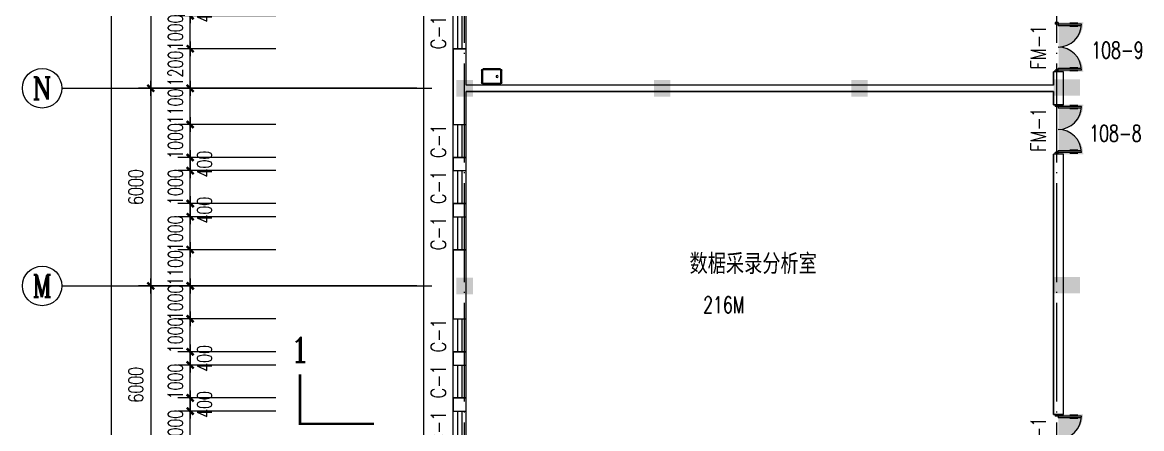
# Model space of a CAD drawing. Extents: x -220435 to 246757, y -381552 to -223577.
# Drawn here: x -151582 to -117566, y -286730 to -274400 of the extents above; entities that cross this region are included whole.
import ezdxf
from ezdxf.enums import TextEntityAlignment as Align

# ---------------------------------------------------------------- set-up
doc = ezdxf.new("R2010")
doc.units = 0
doc.header["$LTSCALE"] = 1500
doc.header["$MEASUREMENT"] = 0
doc.linetypes.add('DOTE', pattern=[2.42, 2, -0.2, 0.02, -0.2])
doc.layers.get('0').update_dxf_attribs({"linetype": 'CONTINUOUS'})
doc.layers.get('DEFPOINTS').update_dxf_attribs({"linetype": 'CONTINUOUS'})
for name, color, linetype in [('AXIS_TEXT', 7, 'CONTINUOUS'), ('COLUMN', 7, 'CONTINUOUS'), ('DOTE', 7, 'DOTE'), ('JELIBTLTC', 7, 'CONTINUOUS'), ('LVTRY', 7, 'CONTINUOUS'), ('PUB_WALL', 7, 'CONTINUOUS'), ('WALL', 7, 'CONTINUOUS'), ('WINDOW_TEXT', 7, 'CONTINUOUS'), ('防火门', 10, 'CONTINUOUS')]:
    doc.layers.add(name, color=color, linetype=linetype)
for name, color, linetype, lineweight in [('PUB_DIM', 7, 'CONTINUOUS', 0), ('WINDOW', 7, 'CONTINUOUS', 0), ('我的', 7, 'CONTINUOUS', 0)]:
    doc.layers.add(name, color=color, linetype=linetype, lineweight=lineweight)
doc.styles.add('_SIMPLEX', font='SIMPLEX.shx', dxfattribs={"width": 0.8})
doc.styles.add('COMP', font='complex', dxfattribs={"bigfont": 'hztxt'})
doc.styles.add('COMPLEX', font='COMPLEX')
doc.styles.add('DIM_FONT', font='TXT.shx', dxfattribs={"width": 0.7})
doc.styles.add('JELIBTLZX1', font='arial.ttf', dxfattribs={"width": 0.65})
doc.styles.add('SIMPLEX', font='SIMPLEX.SHX')
doc.dimstyles.new('DIMA150', dxfattribs={"dimscale": 1.5, "dimtxt": 300, "dimasz": 1, "dimexe": 250, "dimexo": 300, "dimgap": 150, "dimtad": 1, "dimdec": 0, "dimzin": 0, "dimdsep": 46, "dimtxsty": 'DIM_FONT', "dimblk": '_DIMX', "dimcen": 0.09, "dimse1": 1, "dimclrt": 7, "dimadec": 0, "dimazin": 0, "dimtfac": 1, "dimtdec": 0, "dimtix": 1, "dimtmove": 2, "dimatfit": 3, "dimldrblk": '_DIMX', "dimfxl": 1, "dimtolj": 1, "dimtzin": 0, "dimarcsym": 0})

# ---------------------------------------------------------------- blocks, each defined once
blk = doc.blocks.new('_DIMX')
blk.add_line((-150, 0), (150, 0))
at = {"const_width": 50}
blk.add_lwpolyline([(-70, -70), (70, 70)], dxfattribs=at)
blk = doc.blocks.new('*D47')
at = {"layer": 'DEFPOINTS', "color": 0, "lineweight": 20}
for p in [(-139141, -264400), (-148882, -342990), (-139141, -342990)]:
    blk.add_point(p, dxfattribs=at)
at = {"layer": 'PUB_DIM', "color": 0, "lineweight": -2}
for p, q in [((-148882, -264402), (-148882, -342989)), ((-139591, -342990), (-149257, -342990))]:
    blk.add_line(p, q, dxfattribs=at)
at = {"layer": 'PUB_DIM', "color": 0, "lineweight": -2, "xscale": 1.5, "yscale": 1.5, "zscale": 1.5}
for p, rotation in [((-148882, -264400), 90), ((-148882, -342990), 270)]:
    blk.add_blockref('_DIMX', p, dxfattribs=dict(at, rotation=rotation))
at = {"layer": 'PUB_DIM', "color": 7, "insert": (-149332, -303695), "char_height": 450, "attachment_point": 5, "rotation": 90, "style": 'DIM_FONT'}
blk.add_mtext('\\A1;78590', dxfattribs=at)
blk = doc.blocks.new('*D152')
at = {"layer": 'DEFPOINTS', "color": 0, "lineweight": 20}
for p in [(-146482, -273800), (-143428, -273800), (-143428, -274200)]:
    blk.add_point(p, dxfattribs=at)
at = {"layer": 'PUB_DIM', "color": 0, "lineweight": -2}
for p, q in [((-143878, -273800), (-146857, -273800)), ((-146482, -273799), (-146482, -273797)), ((-146482, -274200), (-146482, -273800)), ((-146482, -274202), (-146482, -274203))]:
    blk.add_line(p, q, dxfattribs=at)
at = {"layer": 'PUB_DIM', "color": 0, "lineweight": -2, "xscale": 1.5, "yscale": 1.5, "zscale": 1.5}
for p, rotation in [((-146482, -273800), 270), ((-146482, -274200), 90)]:
    blk.add_blockref('_DIMX', p, dxfattribs=dict(at, rotation=rotation))
at = {"layer": 'PUB_DIM', "color": 7, "insert": (-146050, -274000), "char_height": 450, "attachment_point": 5, "rotation": 90, "style": 'DIM_FONT'}
blk.add_mtext('\\A1;400', dxfattribs=at)
blk = doc.blocks.new('*D153')
at = {"layer": 'DEFPOINTS', "color": 0, "lineweight": 20}
for p in [(-146482, -274200), (-143428, -274200), (-143428, -275200)]:
    blk.add_point(p, dxfattribs=at)
at = {"layer": 'PUB_DIM', "color": 0, "lineweight": -2}
for p, q in [((-143878, -274200), (-146857, -274200)), ((-146482, -274199), (-146482, -274197)), ((-146482, -275200), (-146482, -274200)), ((-146482, -275202), (-146482, -275203))]:
    blk.add_line(p, q, dxfattribs=at)
at = {"layer": 'PUB_DIM', "color": 0, "lineweight": -2, "xscale": 1.5, "yscale": 1.5, "zscale": 1.5}
for p, rotation in [((-146482, -274200), 270), ((-146482, -275200), 90)]:
    blk.add_blockref('_DIMX', p, dxfattribs=dict(at, rotation=rotation))
at = {"layer": 'PUB_DIM', "color": 7, "insert": (-146932, -274700), "char_height": 450, "attachment_point": 5, "rotation": 90, "style": 'DIM_FONT'}
blk.add_mtext('\\A1;1000', dxfattribs=at)
blk = doc.blocks.new('*D154')
at = {"layer": 'DEFPOINTS', "color": 0, "lineweight": 20}
for p in [(-146482, -275200), (-143428, -275200), (-143428, -276400)]:
    blk.add_point(p, dxfattribs=at)
at = {"layer": 'PUB_DIM', "color": 0, "lineweight": -2}
for p, q in [((-143878, -275200), (-146857, -275200)), ((-146482, -275199), (-146482, -275197)), ((-146482, -276400), (-146482, -275200)), ((-146482, -276402), (-146482, -276403))]:
    blk.add_line(p, q, dxfattribs=at)
at = {"layer": 'PUB_DIM', "color": 0, "lineweight": -2, "xscale": 1.5, "yscale": 1.5, "zscale": 1.5}
for p, rotation in [((-146482, -275200), 270), ((-146482, -276400), 90)]:
    blk.add_blockref('_DIMX', p, dxfattribs=dict(at, rotation=rotation))
at = {"layer": 'PUB_DIM', "color": 7, "insert": (-146932, -275800), "char_height": 450, "attachment_point": 5, "rotation": 90, "style": 'DIM_FONT'}
blk.add_mtext('\\A1;1200', dxfattribs=at)
blk = doc.blocks.new('*D155')
at = {"layer": 'DEFPOINTS', "color": 0, "lineweight": 20}
for p in [(-146482, -276400), (-143428, -276400), (-143428, -277500)]:
    blk.add_point(p, dxfattribs=at)
at = {"layer": 'PUB_DIM', "color": 0, "lineweight": -2}
for p, q in [((-143878, -276400), (-146857, -276400)), ((-146482, -276399), (-146482, -276397)), ((-146482, -277500), (-146482, -276400)), ((-146482, -277502), (-146482, -277503))]:
    blk.add_line(p, q, dxfattribs=at)
at = {"layer": 'PUB_DIM', "color": 0, "lineweight": -2, "xscale": 1.5, "yscale": 1.5, "zscale": 1.5}
for p, rotation in [((-146482, -276400), 270), ((-146482, -277500), 90)]:
    blk.add_blockref('_DIMX', p, dxfattribs=dict(at, rotation=rotation))
at = {"layer": 'PUB_DIM', "color": 7, "insert": (-146932, -276950), "char_height": 450, "attachment_point": 5, "rotation": 90, "style": 'DIM_FONT'}
blk.add_mtext('\\A1;1100', dxfattribs=at)
blk = doc.blocks.new('*D156')
at = {"layer": 'DEFPOINTS', "color": 0, "lineweight": 20}
for p in [(-146482, -277500), (-143428, -277500), (-143428, -278500)]:
    blk.add_point(p, dxfattribs=at)
at = {"layer": 'PUB_DIM', "color": 0, "lineweight": -2}
for p, q in [((-143878, -277500), (-146857, -277500)), ((-146482, -277499), (-146482, -277497)), ((-146482, -278500), (-146482, -277500)), ((-146482, -278502), (-146482, -278503))]:
    blk.add_line(p, q, dxfattribs=at)
at = {"layer": 'PUB_DIM', "color": 0, "lineweight": -2, "xscale": 1.5, "yscale": 1.5, "zscale": 1.5}
for p, rotation in [((-146482, -277500), 270), ((-146482, -278500), 90)]:
    blk.add_blockref('_DIMX', p, dxfattribs=dict(at, rotation=rotation))
at = {"layer": 'PUB_DIM', "color": 7, "insert": (-146932, -278000), "char_height": 450, "attachment_point": 5, "rotation": 90, "style": 'DIM_FONT'}
blk.add_mtext('\\A1;1000', dxfattribs=at)
blk = doc.blocks.new('*D157')
at = {"layer": 'DEFPOINTS', "color": 0, "lineweight": 20}
for p in [(-146482, -278500), (-143428, -278500), (-143428, -278900)]:
    blk.add_point(p, dxfattribs=at)
at = {"layer": 'PUB_DIM', "color": 0, "lineweight": -2}
for p, q in [((-143878, -278500), (-146857, -278500)), ((-146482, -278499), (-146482, -278497)), ((-146482, -278900), (-146482, -278500)), ((-146482, -278902), (-146482, -278903))]:
    blk.add_line(p, q, dxfattribs=at)
at = {"layer": 'PUB_DIM', "color": 0, "lineweight": -2, "xscale": 1.5, "yscale": 1.5, "zscale": 1.5}
for p, rotation in [((-146482, -278500), 270), ((-146482, -278900), 90)]:
    blk.add_blockref('_DIMX', p, dxfattribs=dict(at, rotation=rotation))
at = {"layer": 'PUB_DIM', "color": 7, "insert": (-146050, -278700), "char_height": 450, "attachment_point": 5, "rotation": 90, "style": 'DIM_FONT'}
blk.add_mtext('\\A1;400', dxfattribs=at)
blk = doc.blocks.new('*D158')
at = {"layer": 'DEFPOINTS', "color": 0, "lineweight": 20}
for p in [(-146482, -278900), (-143428, -278900), (-143428, -279900)]:
    blk.add_point(p, dxfattribs=at)
at = {"layer": 'PUB_DIM', "color": 0, "lineweight": -2}
for p, q in [((-143878, -278900), (-146857, -278900)), ((-146482, -278899), (-146482, -278897)), ((-146482, -279900), (-146482, -278900)), ((-146482, -279902), (-146482, -279903))]:
    blk.add_line(p, q, dxfattribs=at)
at = {"layer": 'PUB_DIM', "color": 0, "lineweight": -2, "xscale": 1.5, "yscale": 1.5, "zscale": 1.5}
for p, rotation in [((-146482, -278900), 270), ((-146482, -279900), 90)]:
    blk.add_blockref('_DIMX', p, dxfattribs=dict(at, rotation=rotation))
at = {"layer": 'PUB_DIM', "color": 7, "insert": (-146932, -279400), "char_height": 450, "attachment_point": 5, "rotation": 90, "style": 'DIM_FONT'}
blk.add_mtext('\\A1;1000', dxfattribs=at)
blk = doc.blocks.new('*D159')
at = {"layer": 'DEFPOINTS', "color": 0, "lineweight": 20}
for p in [(-146482, -279900), (-143428, -279900), (-143428, -280300)]:
    blk.add_point(p, dxfattribs=at)
at = {"layer": 'PUB_DIM', "color": 0, "lineweight": -2}
for p, q in [((-143878, -279900), (-146857, -279900)), ((-146482, -279899), (-146482, -279897)), ((-146482, -280300), (-146482, -279900)), ((-146482, -280302), (-146482, -280303))]:
    blk.add_line(p, q, dxfattribs=at)
at = {"layer": 'PUB_DIM', "color": 0, "lineweight": -2, "xscale": 1.5, "yscale": 1.5, "zscale": 1.5}
for p, rotation in [((-146482, -279900), 270), ((-146482, -280300), 90)]:
    blk.add_blockref('_DIMX', p, dxfattribs=dict(at, rotation=rotation))
at = {"layer": 'PUB_DIM', "color": 7, "insert": (-146050, -280100), "char_height": 450, "attachment_point": 5, "rotation": 90, "style": 'DIM_FONT'}
blk.add_mtext('\\A1;400', dxfattribs=at)
blk = doc.blocks.new('*D160')
at = {"layer": 'DEFPOINTS', "color": 0, "lineweight": 20}
for p in [(-146482, -280300), (-143428, -280300), (-143428, -281300)]:
    blk.add_point(p, dxfattribs=at)
at = {"layer": 'PUB_DIM', "color": 0, "lineweight": -2}
for p, q in [((-143878, -280300), (-146857, -280300)), ((-146482, -280299), (-146482, -280297)), ((-146482, -281300), (-146482, -280300)), ((-146482, -281302), (-146482, -281303))]:
    blk.add_line(p, q, dxfattribs=at)
at = {"layer": 'PUB_DIM', "color": 0, "lineweight": -2, "xscale": 1.5, "yscale": 1.5, "zscale": 1.5}
for p, rotation in [((-146482, -280300), 270), ((-146482, -281300), 90)]:
    blk.add_blockref('_DIMX', p, dxfattribs=dict(at, rotation=rotation))
at = {"layer": 'PUB_DIM', "color": 7, "insert": (-146932, -280800), "char_height": 450, "attachment_point": 5, "rotation": 90, "style": 'DIM_FONT'}
blk.add_mtext('\\A1;1000', dxfattribs=at)
blk = doc.blocks.new('*D161')
at = {"layer": 'DEFPOINTS', "color": 0, "lineweight": 20}
for p in [(-146482, -281300), (-143428, -281300), (-143428, -282400)]:
    blk.add_point(p, dxfattribs=at)
at = {"layer": 'PUB_DIM', "color": 0, "lineweight": -2}
for p, q in [((-143878, -281300), (-146857, -281300)), ((-146482, -281299), (-146482, -281297)), ((-146482, -282400), (-146482, -281300)), ((-146482, -282402), (-146482, -282403))]:
    blk.add_line(p, q, dxfattribs=at)
at = {"layer": 'PUB_DIM', "color": 0, "lineweight": -2, "xscale": 1.5, "yscale": 1.5, "zscale": 1.5}
for p, rotation in [((-146482, -281300), 270), ((-146482, -282400), 90)]:
    blk.add_blockref('_DIMX', p, dxfattribs=dict(at, rotation=rotation))
at = {"layer": 'PUB_DIM', "color": 7, "insert": (-146932, -281850), "char_height": 450, "attachment_point": 5, "rotation": 90, "style": 'DIM_FONT'}
blk.add_mtext('\\A1;1100', dxfattribs=at)
blk = doc.blocks.new('*D162')
at = {"layer": 'DEFPOINTS', "color": 0, "lineweight": 20}
for p in [(-146482, -282400), (-143428, -282400), (-143428, -283400)]:
    blk.add_point(p, dxfattribs=at)
at = {"layer": 'PUB_DIM', "color": 0, "lineweight": -2}
for p, q in [((-143878, -282400), (-146857, -282400)), ((-146482, -282399), (-146482, -282397)), ((-146482, -283400), (-146482, -282400)), ((-146482, -283402), (-146482, -283403))]:
    blk.add_line(p, q, dxfattribs=at)
at = {"layer": 'PUB_DIM', "color": 0, "lineweight": -2, "xscale": 1.5, "yscale": 1.5, "zscale": 1.5}
for p, rotation in [((-146482, -282400), 270), ((-146482, -283400), 90)]:
    blk.add_blockref('_DIMX', p, dxfattribs=dict(at, rotation=rotation))
at = {"layer": 'PUB_DIM', "color": 7, "insert": (-146932, -282900), "char_height": 450, "attachment_point": 5, "rotation": 90, "style": 'DIM_FONT'}
blk.add_mtext('\\A1;1000', dxfattribs=at)
blk = doc.blocks.new('*D163')
at = {"layer": 'DEFPOINTS', "color": 0, "lineweight": 20}
for p in [(-146482, -283400), (-143428, -283400), (-143428, -284400)]:
    blk.add_point(p, dxfattribs=at)
at = {"layer": 'PUB_DIM', "color": 0, "lineweight": -2}
for p, q in [((-143878, -283400), (-146857, -283400)), ((-146482, -283399), (-146482, -283397)), ((-146482, -284400), (-146482, -283400)), ((-146482, -284402), (-146482, -284403))]:
    blk.add_line(p, q, dxfattribs=at)
at = {"layer": 'PUB_DIM', "color": 0, "lineweight": -2, "xscale": 1.5, "yscale": 1.5, "zscale": 1.5}
for p, rotation in [((-146482, -283400), 270), ((-146482, -284400), 90)]:
    blk.add_blockref('_DIMX', p, dxfattribs=dict(at, rotation=rotation))
at = {"layer": 'PUB_DIM', "color": 7, "insert": (-146932, -283900), "char_height": 450, "attachment_point": 5, "rotation": 90, "style": 'DIM_FONT'}
blk.add_mtext('\\A1;1000', dxfattribs=at)
blk = doc.blocks.new('*D164')
at = {"layer": 'DEFPOINTS', "color": 0, "lineweight": 20}
for p in [(-146482, -284400), (-143428, -284400), (-143428, -284800)]:
    blk.add_point(p, dxfattribs=at)
at = {"layer": 'PUB_DIM', "color": 0, "lineweight": -2}
for p, q in [((-143878, -284400), (-146857, -284400)), ((-146482, -284399), (-146482, -284397)), ((-146482, -284800), (-146482, -284400)), ((-146482, -284802), (-146482, -284803))]:
    blk.add_line(p, q, dxfattribs=at)
at = {"layer": 'PUB_DIM', "color": 0, "lineweight": -2, "xscale": 1.5, "yscale": 1.5, "zscale": 1.5}
for p, rotation in [((-146482, -284400), 270), ((-146482, -284800), 90)]:
    blk.add_blockref('_DIMX', p, dxfattribs=dict(at, rotation=rotation))
at = {"layer": 'PUB_DIM', "color": 7, "insert": (-146050, -284600), "char_height": 450, "attachment_point": 5, "rotation": 90, "style": 'DIM_FONT'}
blk.add_mtext('\\A1;400', dxfattribs=at)
blk = doc.blocks.new('*D165')
at = {"layer": 'DEFPOINTS', "color": 0, "lineweight": 20}
for p in [(-146482, -284800), (-143428, -284800), (-143428, -285800)]:
    blk.add_point(p, dxfattribs=at)
at = {"layer": 'PUB_DIM', "color": 0, "lineweight": -2}
for p, q in [((-143878, -284800), (-146857, -284800)), ((-146482, -284799), (-146482, -284797)), ((-146482, -285800), (-146482, -284800)), ((-146482, -285802), (-146482, -285803))]:
    blk.add_line(p, q, dxfattribs=at)
at = {"layer": 'PUB_DIM', "color": 0, "lineweight": -2, "xscale": 1.5, "yscale": 1.5, "zscale": 1.5}
for p, rotation in [((-146482, -284800), 270), ((-146482, -285800), 90)]:
    blk.add_blockref('_DIMX', p, dxfattribs=dict(at, rotation=rotation))
at = {"layer": 'PUB_DIM', "color": 7, "insert": (-146932, -285300), "char_height": 450, "attachment_point": 5, "rotation": 90, "style": 'DIM_FONT'}
blk.add_mtext('\\A1;1000', dxfattribs=at)
blk = doc.blocks.new('*D166')
at = {"layer": 'DEFPOINTS', "color": 0, "lineweight": 20}
for p in [(-146482, -285800), (-143428, -285800), (-143428, -286200)]:
    blk.add_point(p, dxfattribs=at)
at = {"layer": 'PUB_DIM', "color": 0, "lineweight": -2}
for p, q in [((-143878, -285800), (-146857, -285800)), ((-146482, -285799), (-146482, -285797)), ((-146482, -286200), (-146482, -285800)), ((-146482, -286202), (-146482, -286203))]:
    blk.add_line(p, q, dxfattribs=at)
at = {"layer": 'PUB_DIM', "color": 0, "lineweight": -2, "xscale": 1.5, "yscale": 1.5, "zscale": 1.5}
for p, rotation in [((-146482, -285800), 270), ((-146482, -286200), 90)]:
    blk.add_blockref('_DIMX', p, dxfattribs=dict(at, rotation=rotation))
at = {"layer": 'PUB_DIM', "color": 7, "insert": (-146050, -286000), "char_height": 450, "attachment_point": 5, "rotation": 90, "style": 'DIM_FONT'}
blk.add_mtext('\\A1;400', dxfattribs=at)
blk = doc.blocks.new('*D167')
at = {"layer": 'DEFPOINTS', "color": 0, "lineweight": 20}
for p in [(-146482, -286200), (-143428, -286200), (-143428, -287200)]:
    blk.add_point(p, dxfattribs=at)
at = {"layer": 'PUB_DIM', "color": 0, "lineweight": -2}
for p, q in [((-143878, -286200), (-146857, -286200)), ((-146482, -286199), (-146482, -286197)), ((-146482, -287200), (-146482, -286200)), ((-146482, -287202), (-146482, -287203))]:
    blk.add_line(p, q, dxfattribs=at)
at = {"layer": 'PUB_DIM', "color": 0, "lineweight": -2, "xscale": 1.5, "yscale": 1.5, "zscale": 1.5}
for p, rotation in [((-146482, -286200), 270), ((-146482, -287200), 90)]:
    blk.add_blockref('_DIMX', p, dxfattribs=dict(at, rotation=rotation))
at = {"layer": 'PUB_DIM', "color": 7, "insert": (-146932, -286700), "char_height": 450, "attachment_point": 5, "rotation": 90, "style": 'DIM_FONT'}
blk.add_mtext('\\A1;1000', dxfattribs=at)
blk = doc.blocks.new('*D184')
at = {"layer": 'DEFPOINTS', "color": 0, "lineweight": 20}
for p in [(-139141, -270400), (-147682, -276400), (-139141, -276400)]:
    blk.add_point(p, dxfattribs=at)
at = {"layer": 'PUB_DIM', "color": 0, "lineweight": -2}
for p, q in [((-147682, -270402), (-147682, -276399)), ((-139591, -276400), (-148057, -276400))]:
    blk.add_line(p, q, dxfattribs=at)
at = {"layer": 'PUB_DIM', "color": 0, "lineweight": -2, "xscale": 1.5, "yscale": 1.5, "zscale": 1.5}
for p, rotation in [((-147682, -270400), 90), ((-147682, -276400), 270)]:
    blk.add_blockref('_DIMX', p, dxfattribs=dict(at, rotation=rotation))
at = {"layer": 'PUB_DIM', "color": 7, "insert": (-148132, -273400), "char_height": 450, "attachment_point": 5, "rotation": 90, "style": 'DIM_FONT'}
blk.add_mtext('\\A1;6000', dxfattribs=at)
blk = doc.blocks.new('*D185')
at = {"layer": 'DEFPOINTS', "color": 0, "lineweight": 20}
for p in [(-139141, -282400), (-147682, -288400), (-139141, -288400)]:
    blk.add_point(p, dxfattribs=at)
at = {"layer": 'PUB_DIM', "color": 0, "lineweight": -2}
for p, q in [((-147682, -282402), (-147682, -288399)), ((-139591, -288400), (-148057, -288400))]:
    blk.add_line(p, q, dxfattribs=at)
at = {"layer": 'PUB_DIM', "color": 0, "lineweight": -2, "xscale": 1.5, "yscale": 1.5, "zscale": 1.5}
for p, rotation in [((-147682, -282400), 90), ((-147682, -288400), 270)]:
    blk.add_blockref('_DIMX', p, dxfattribs=dict(at, rotation=rotation))
at = {"layer": 'PUB_DIM', "color": 7, "insert": (-148132, -285400), "char_height": 450, "attachment_point": 5, "rotation": 90, "style": 'DIM_FONT'}
blk.add_mtext('\\A1;6000', dxfattribs=at)
blk = doc.blocks.new('*D187')
at = {"layer": 'DEFPOINTS', "color": 0, "lineweight": 20}
for p in [(-139141, -276400), (-147682, -282400), (-139141, -282400)]:
    blk.add_point(p, dxfattribs=at)
at = {"layer": 'PUB_DIM', "color": 0, "lineweight": -2}
for p, q in [((-147682, -276402), (-147682, -282399)), ((-139591, -282400), (-148057, -282400))]:
    blk.add_line(p, q, dxfattribs=at)
at = {"layer": 'PUB_DIM', "color": 0, "lineweight": -2, "xscale": 1.5, "yscale": 1.5, "zscale": 1.5}
for p, rotation in [((-147682, -276400), 90), ((-147682, -282400), 270)]:
    blk.add_blockref('_DIMX', p, dxfattribs=dict(at, rotation=rotation))
at = {"layer": 'PUB_DIM', "color": 7, "insert": (-148132, -279400), "char_height": 450, "attachment_point": 5, "rotation": 90, "style": 'DIM_FONT'}
blk.add_mtext('\\A1;6000', dxfattribs=at)
blk = doc.blocks.new('_AXISO')
blk.add_circle((0, 0), 0.5)
at = {"layer": 'AXIS_TEXT', "style": 'COMPLEX', "width": 1.041667}
blk.add_attdef('A', text='', height=0.56, dxfattribs=at).set_placement((-0.25, -0.28), (0.25, -0.28), align=Align.FIT)
blk = doc.blocks.new('_WBLK')
for p, q in [((-0.5, 0.5), (0.5, 0.5)), ((0.5, 0.167), (-0.5, 0.167)), ((0.5, -0.167), (-0.5, -0.167)), ((-0.5, -0.5), (0.5, -0.5))]:
    blk.add_line(p, q)
at = {"layer": 'WINDOW_TEXT', "style": 'SIMPLEX', "flags": 9}
blk.add_attdef('A', text='', height=1, dxfattribs=at).set_placement((0, 1.5), align=Align.MIDDLE)
blk = doc.blocks.new('_SECTION')
at = {"const_width": 0.1}
blk.add_lwpolyline([(2, 0), (0, 0), (0, 3)], dxfattribs=at)
at = {"style": 'COMP'}
blk.add_attdef('A', text='', height=1, dxfattribs=at).set_placement((3, 0), align=Align.MIDDLE)
blk = doc.blocks.new('_FZH')
blk.add_solid([(-0.5, -0.5), (0.5, -0.5), (-0.5, 0.5), (0.5, 0.5)])
blk = doc.blocks.new('_LV11')
for p, q in [((-255, 0), (255, 0)), ((-305, -410), (-305, -50)), ((-275, -410), (-275, -50)), ((-255, -30), (255, -30)), ((275, -50), (275, -410)), ((305, -50), (305, -410)), ((255, -430), (-255, -430)), ((255, -460), (-255, -460))]:
    blk.add_line(p, q)
blk.add_circle((165, -230), 32.5)
for centre, radius, start, end in [((-255, -50), 50, 90, 180), ((255, -50), 50, 0, 90), ((-255, -50), 20, 90, 180), ((255, -50), 20, 0, 90), ((-255, -410), 50, 180, 270), ((-255, -410), 20, 180, 270), ((255, -410), 50, 270, 0), ((255, -410), 20, 270, 0)]:
    blk.add_arc(centre, radius, start, end)
blk = doc.blocks.new('M_A20TUI')
for p, q in [((-0.467, 0.471), (-0.467, -0.062)), ((-0.433, 0.47), (-0.433, 0.004)), ((0.433, 0.47), (0.433, 0.004)), ((0.467, 0.471), (0.467, -0.062)), ((-0.483, 0.396), (-0.483, 0.235)), ((-0.417, 0.396), (-0.417, 0.235)), ((0.417, 0.396), (0.417, 0.235)), ((0.483, 0.396), (0.483, 0.235)), ((-0.5, 0.004), (-0.433, 0.004)), ((-0.5, 0.004), (-0.5, -0.062)), ((0.5, 0.004), (0.433, 0.004)), ((0.5, 0.004), (0.5, -0.062)), ((-0.5, -0.062), (-0.467, -0.062)), ((0.5, -0.062), (0.467, -0.062))]:
    blk.add_line(p, q)
for centre, start, end in [((-0.467, 0.004), 0, 90), ((0.467, 0.004), 90, 180)]:
    blk.add_arc(centre, 0.467, start, end)
blk = doc.blocks.new('*D285')
at = {"layer": 'DEFPOINTS', "color": 0, "lineweight": 20}
for p in [(-139141, -264400), (-148882, -342990), (-139141, -342990)]:
    blk.add_point(p, dxfattribs=at)
at = {"layer": 'PUB_DIM', "color": 0, "lineweight": -2}
for p, q in [((-148882, -264402), (-148882, -342989)), ((-139591, -342990), (-149257, -342990))]:
    blk.add_line(p, q, dxfattribs=at)
at = {"layer": 'PUB_DIM', "color": 0, "lineweight": -2, "xscale": 1.5, "yscale": 1.5, "zscale": 1.5}
for p, rotation in [((-148882, -264400), 90), ((-148882, -342990), 270)]:
    blk.add_blockref('_DIMX', p, dxfattribs=dict(at, rotation=rotation))
at = {"layer": 'PUB_DIM', "color": 7, "insert": (-149332, -303695), "char_height": 450, "attachment_point": 5, "rotation": 90, "style": 'DIM_FONT'}
blk.add_mtext('\\A1;78590', dxfattribs=at)

msp = doc.modelspace()

# ---------------------------------------------------------------- hatches: boundary and pattern name
at = {"layer": '防火门'}
for points in [[(-119340.7, -274400.4, -0.4142136), (-120090.7, -275150.4), (-120090.7, -274400.4)], [(-119340.7, -275900.4, 0.4142136), (-120090.7, -275150.4), (-120090.7, -275900.4)], [(-119340.7, -276900.4, -0.4142136), (-120090.7, -277650.4), (-120090.7, -276900.4)], [(-119340.7, -278400.4, 0.4142136), (-120090.7, -277650.4), (-120090.7, -278400.4)], [(-119347, -286300.4, -0.4142136), (-120097, -287050.4), (-120097, -286300.4)]]:
    msp.add_hatch(color=256, dxfattribs=at).paths.add_polyline_path(points)

# ---------------------------------------------------------------- linework, layer by layer
at = {"layer": 'DOTE'}
for p, q in [((-138140.7, -343990.4), (-138140.7, -263400.4)), ((-138140.7, -343990.4), (-138140.7, -263400.4)), ((-120140.7, -343990.4), (-120140.7, -263400.4))]:
    msp.add_line(p, q, dxfattribs=at)
at = {"layer": 'PUB_DIM'}
for p, q in [((-150382.4, -276400.4), (-139140.7, -276400.4)), ((-150382.4, -282400.4), (-139140.7, -282400.4))]:
    msp.add_line(p, q, dxfattribs=at)
at = {"layer": 'PUB_WALL'}
for p, q in [((-138490.7, -277500.4), (-138490.7, -275200.4)), ((-138490.7, -275200.4), (-138090.7, -275200.4)), ((-138090.7, -275200.4), (-138490.7, -275200.4)), ((-138490.7, -275200.4), (-138490.7, -277500.4)), ((-138090.7, -276300.4), (-138090.7, -275200.4)), ((-138090.7, -276300.4), (-138090.7, -275200.4)), ((-119940.7, -275900.4), (-120240.7, -275900.4)), ((-120240.7, -276300.4), (-120240.7, -275900.4)), ((-119940.7, -275900.4), (-120240.7, -275900.4)), ((-120240.7, -275900.4), (-120240.7, -276300.4)), ((-119940.7, -276900.4), (-119940.7, -275900.4)), ((-119940.7, -276900.4), (-119940.7, -275900.4)), ((-120240.7, -276300.4), (-138090.7, -276300.4)), ((-120240.7, -276300.4), (-138090.7, -276300.4)), ((-120240.7, -276500.4), (-138090.7, -276500.4)), ((-138090.7, -277500.4), (-138090.7, -276500.4)), ((-138090.7, -276500.4), (-120240.7, -276500.4)), ((-138090.7, -277500.4), (-138090.7, -276500.4)), ((-120240.7, -276900.4), (-120240.7, -276500.4)), ((-120240.7, -276500.4), (-120240.7, -276900.4)), ((-119940.7, -276900.4), (-120240.7, -276900.4)), ((-120240.7, -276900.4), (-119940.7, -276900.4)), ((-138490.7, -277500.4), (-138090.7, -277500.4)), ((-138490.7, -277500.4), (-138090.7, -277500.4)), ((-138490.7, -278900.4), (-138490.7, -278500.4)), ((-138490.7, -278500.4), (-138090.7, -278500.4)), ((-138490.7, -278500.4), (-138490.7, -278900.4)), ((-138090.7, -278500.4), (-138490.7, -278500.4)), ((-138090.7, -278900.4), (-138090.7, -278500.4)), ((-138090.7, -278900.4), (-138090.7, -278500.4)), ((-120240.7, -286300.4), (-120240.7, -278400.4)), ((-119940.7, -278400.4), (-120240.7, -278400.4)), ((-119940.7, -278400.4), (-120240.7, -278400.4)), ((-120240.7, -278400.4), (-120240.7, -286300.4)), ((-119940.7, -286300.4), (-119940.7, -278400.4)), ((-119940.7, -286300.4), (-119940.7, -278400.4)), ((-138490.7, -278900.4), (-138090.7, -278900.4)), ((-138490.7, -278900.4), (-138090.7, -278900.4)), ((-138490.7, -280300.4), (-138490.7, -279900.4)), ((-138490.7, -279900.4), (-138090.7, -279900.4)), ((-138490.7, -279900.4), (-138490.7, -280300.4)), ((-138090.7, -279900.4), (-138490.7, -279900.4)), ((-138090.7, -280300.4), (-138090.7, -279900.4)), ((-138090.7, -280300.4), (-138090.7, -279900.4)), ((-138490.7, -280300.4), (-138090.7, -280300.4)), ((-138490.7, -280300.4), (-138090.7, -280300.4)), ((-138490.7, -283400.4), (-138490.7, -281300.4)), ((-138490.7, -281300.4), (-138090.7, -281300.4)), ((-138490.7, -281300.4), (-138490.7, -283400.4)), ((-138090.7, -281300.4), (-138490.7, -281300.4)), ((-138090.7, -283400.4), (-138090.7, -281300.4)), ((-138090.7, -283400.4), (-138090.7, -281300.4)), ((-138490.7, -283400.4), (-138090.7, -283400.4)), ((-138490.7, -283400.4), (-138090.7, -283400.4)), ((-138490.7, -284800.4), (-138490.7, -284400.4)), ((-138490.7, -284400.4), (-138090.7, -284400.4)), ((-138490.7, -284400.4), (-138490.7, -284800.4)), ((-138090.7, -284400.4), (-138490.7, -284400.4)), ((-138090.7, -284800.4), (-138090.7, -284400.4)), ((-138090.7, -284800.4), (-138090.7, -284400.4)), ((-138490.7, -284800.4), (-138090.7, -284800.4)), ((-138490.7, -284800.4), (-138090.7, -284800.4)), ((-138490.7, -286200.4), (-138490.7, -285800.4)), ((-138490.7, -285800.4), (-138090.7, -285800.4)), ((-138490.7, -285800.4), (-138490.7, -286200.4)), ((-138090.7, -285800.4), (-138490.7, -285800.4)), ((-138090.7, -286200.4), (-138090.7, -285800.4)), ((-138090.7, -286200.4), (-138090.7, -285800.4)), ((-138490.7, -286200.4), (-138090.7, -286200.4)), ((-138490.7, -286200.4), (-138090.7, -286200.4)), ((-119940.7, -286300.4), (-120240.7, -286300.4)), ((-120240.7, -286300.4), (-119940.7, -286300.4))]:
    msp.add_line(p, q, dxfattribs=at)
at = {"layer": 'WALL'}
for p, q in [((-138490.7, -277500.4), (-138490.7, -275200.4)), ((-138490.7, -275200.4), (-138090.7, -275200.4)), ((-138090.7, -276300.4), (-138090.7, -275200.4)), ((-119940.7, -275900.4), (-120240.7, -275900.4)), ((-120240.7, -276300.4), (-120240.7, -275900.4)), ((-119940.7, -276900.4), (-119940.7, -275900.4)), ((-120240.7, -276300.4), (-138090.7, -276300.4)), ((-120240.7, -276500.4), (-138090.7, -276500.4)), ((-138090.7, -277500.4), (-138090.7, -276500.4)), ((-120240.7, -276900.4), (-120240.7, -276500.4)), ((-119940.7, -276900.4), (-120240.7, -276900.4)), ((-138490.7, -277500.4), (-138090.7, -277500.4)), ((-138490.7, -278900.4), (-138490.7, -278500.4)), ((-138490.7, -278500.4), (-138090.7, -278500.4)), ((-138090.7, -278900.4), (-138090.7, -278500.4)), ((-120240.7, -286300.4), (-120240.7, -278400.4)), ((-119940.7, -278400.4), (-120240.7, -278400.4)), ((-119940.7, -286300.4), (-119940.7, -278400.4)), ((-138490.7, -278900.4), (-138090.7, -278900.4)), ((-138490.7, -280300.4), (-138490.7, -279900.4)), ((-138490.7, -279900.4), (-138090.7, -279900.4)), ((-138090.7, -280300.4), (-138090.7, -279900.4)), ((-138490.7, -280300.4), (-138090.7, -280300.4)), ((-138490.7, -283400.4), (-138490.7, -281300.4)), ((-138490.7, -281300.4), (-138090.7, -281300.4)), ((-138090.7, -283400.4), (-138090.7, -281300.4)), ((-138490.7, -283400.4), (-138090.7, -283400.4)), ((-138490.7, -284800.4), (-138490.7, -284400.4)), ((-138490.7, -284400.4), (-138090.7, -284400.4)), ((-138090.7, -284800.4), (-138090.7, -284400.4)), ((-138490.7, -284800.4), (-138090.7, -284800.4)), ((-138490.7, -286200.4), (-138490.7, -285800.4)), ((-138490.7, -285800.4), (-138090.7, -285800.4)), ((-138090.7, -286200.4), (-138090.7, -285800.4)), ((-138490.7, -286200.4), (-138090.7, -286200.4)), ((-119940.7, -286300.4), (-120240.7, -286300.4))]:
    msp.add_line(p, q, dxfattribs=at)
at = {"layer": 'WINDOW'}
msp.add_line((-139390.7, -266900.6), (-139390.7, -305440.1), dxfattribs=at)
msp.add_line((-139390.7, -266900.6), (-139390.7, -305440.1), dxfattribs=at)

# ---------------------------------------------------------------- block references
at = {"layer": 'COLUMN', "xscale": 500, "yscale": 500, "zscale": 500}
for p in [(-138140.7, -276400.4), (-132140.7, -276400.4), (-126140.7, -276400.4), (-138140.7, -282400.4)]:
    msp.add_blockref('_FZH', p, dxfattribs=at)
at = {"layer": 'COLUMN', "xscale": 500, "yscale": 800, "zscale": 500, "rotation": 90}
for p in [(-119840.7, -276377.3), (-119840.7, -282377.3)]:
    msp.add_blockref('_FZH', p, dxfattribs=at)
at = {"layer": 'LVTRY', "xscale": -1, "rotation": 180}
msp.add_blockref('_LV11', (-137320.3, -276273.2), dxfattribs=at)
at = {"layer": 'PUB_DIM'}
ref = msp.add_blockref('_AXISO', (-150982.4, -276400.4), dxfattribs=dict(at, xscale=1200, yscale=1200, zscale=1200))
ref.add_attrib('A', 'N', dxfattribs={"layer": 'AXIS_TEXT', "height": 672, "style": 'COMPLEX', "width": 0.986842}).set_placement((-151282.4, -276736.4), (-150682.4, -276736.4), align=Align.FIT)
ref = msp.add_blockref('_AXISO', (-150982.4, -282400.4), dxfattribs=dict(at, xscale=1200, yscale=1200, zscale=1200))
ref.add_attrib('A', 'M', dxfattribs={"layer": 'AXIS_TEXT', "height": 672, "style": 'COMPLEX', "width": 0.892857}).set_placement((-151282.4, -282736.4), (-150682.4, -282736.4), align=Align.FIT)
ref = msp.add_blockref('_SECTION', (-143146.8, -286585.1), dxfattribs=dict(at, xscale=-750, yscale=750, zscale=750, rotation=270))
ref.add_attrib('A', '1', dxfattribs={"layer": '0', "height": 750, "style": 'COMP'}).set_placement((-143146.8, -284335.1), align=Align.MIDDLE)
at = {"layer": 'WINDOW'}
ref = msp.add_blockref('_WBLK', (-138290.7, -274700.4), dxfattribs=dict(at, xscale=1000, yscale=400, zscale=1000, rotation=90))
ref.add_attrib('A', 'C-1', dxfattribs={"layer": 'WINDOW_TEXT', "height": 450, "rotation": 90, "style": '_SIMPLEX', "width": 0.8, "flags": 8}).set_placement((-138940.7, -274700.4), align=Align.MIDDLE)
ref = msp.add_blockref('M_A20TUI', (-120103.3, -275150.4), dxfattribs=dict(at, xscale=-1500, yscale=-1500, zscale=1500, rotation=90))
ref.add_attrib('A', 'FM-1', dxfattribs={"layer": 'WINDOW_TEXT', "height": 450, "rotation": 90, "style": '_SIMPLEX', "width": 0.8, "flags": 8}).set_placement((-120703.3, -275150.4), align=Align.MIDDLE)
ref = msp.add_blockref('M_A20TUI', (-120103.3, -277650.4), dxfattribs=dict(at, xscale=-1500, yscale=-1500, zscale=1500, rotation=90))
ref.add_attrib('A', 'FM-1', dxfattribs={"layer": 'WINDOW_TEXT', "height": 450, "rotation": 90, "style": '_SIMPLEX', "width": 0.8, "flags": 8}).set_placement((-120703.3, -277650.4), align=Align.MIDDLE)
ref = msp.add_blockref('_WBLK', (-138290.7, -278000.4), dxfattribs=dict(at, xscale=1000, yscale=400, zscale=1000, rotation=90))
ref.add_attrib('A', 'C-1', dxfattribs={"layer": 'WINDOW_TEXT', "height": 450, "rotation": 90, "style": '_SIMPLEX', "width": 0.8, "flags": 8}).set_placement((-138940.7, -278000.4), align=Align.MIDDLE)
ref = msp.add_blockref('_WBLK', (-138290.7, -279400.4), dxfattribs=dict(at, xscale=1000, yscale=400, zscale=1000, rotation=90))
ref.add_attrib('A', 'C-1', dxfattribs={"layer": 'WINDOW_TEXT', "height": 450, "rotation": 90, "style": '_SIMPLEX', "width": 0.8, "flags": 8}).set_placement((-138940.7, -279400.4), align=Align.MIDDLE)
ref = msp.add_blockref('_WBLK', (-138290.7, -280800.4), dxfattribs=dict(at, xscale=1000, yscale=400, zscale=1000, rotation=90))
ref.add_attrib('A', 'C-1', dxfattribs={"layer": 'WINDOW_TEXT', "height": 450, "rotation": 90, "style": '_SIMPLEX', "width": 0.8, "flags": 8}).set_placement((-138940.7, -280800.4), align=Align.MIDDLE)
ref = msp.add_blockref('_WBLK', (-138290.7, -283900.4), dxfattribs=dict(at, xscale=1000, yscale=400, zscale=1000, rotation=90))
ref.add_attrib('A', 'C-1', dxfattribs={"layer": 'WINDOW_TEXT', "height": 450, "rotation": 90, "style": '_SIMPLEX', "width": 0.8, "flags": 8}).set_placement((-138940.7, -283900.4), align=Align.MIDDLE)
ref = msp.add_blockref('_WBLK', (-138290.7, -285300.4), dxfattribs=dict(at, xscale=1000, yscale=400, zscale=1000, rotation=90))
ref.add_attrib('A', 'C-1', dxfattribs={"layer": 'WINDOW_TEXT', "height": 450, "rotation": 90, "style": '_SIMPLEX', "width": 0.8, "flags": 8}).set_placement((-138940.7, -285300.4), align=Align.MIDDLE)
ref = msp.add_blockref('_WBLK', (-138290.7, -286700.4), dxfattribs=dict(at, xscale=1000, yscale=400.0000000000291, zscale=1000, rotation=90))
ref.add_attrib('A', 'C-1', dxfattribs={"layer": 'WINDOW_TEXT', "height": 450, "rotation": 90, "style": '_SIMPLEX', "width": 0.8, "flags": 8}).set_placement((-138940.7, -286700.4), align=Align.MIDDLE)
ref = msp.add_blockref('M_A20TUI', (-120103.3, -287050.4), dxfattribs=dict(at, xscale=-1500, yscale=-1500, zscale=1500, rotation=90))
ref.add_attrib('A', 'FM-1', dxfattribs={"layer": 'WINDOW_TEXT', "height": 450, "rotation": 90, "style": '_SIMPLEX', "width": 0.8, "flags": 8}).set_placement((-120703.3, -287050.4), align=Align.MIDDLE)

# ---------------------------------------------------------------- texts
at = {"layer": 'JELIBTLTC', "style": 'JELIBTLZX1', "width": 0.75}
msp.add_text('数椐采录分析室', height=540, dxfattribs=at).set_placement((-131304.7, -281978.8))
at = {"layer": '我的', "linetype": 'ByBlock', "lineweight": 20, "char_height": 500, "attachment_point": 1, "style": 'DIM_FONT'}
for s, insert, width in [('{\\C1;108-9}', (-119095.9, -274992.1), 1964.601), ('{\\C1;108-8}', (-119157.3, -277516.1), 1964.601), ('{\\C3;216M}', (-130891.7, -282722.6), 2923.291)]:
    msp.add_mtext(s, dxfattribs=dict(at, insert=insert, width=width))

# ---------------------------------------------------------------- dimensions: what is measured, and where the dimension line sits
at = {"layer": 'PUB_DIM'}
for p1, p2, distance, picture, middle in [((-139140.7, -264400.4), (-139140.7, -342990.4), -9741.7, '*D47', (-149332.4, -303695.4)), ((-139140.7, -264400.4), (-139140.7, -342990.4), -9741.7, '*D285', (-149332.4, -303695.4)), ((-143427.7, -275200.4), (-143427.7, -274200.4), 3054.7, '*D153', (-146932.4, -274700.4)), ((-143427.7, -276400.4), (-143427.7, -275200.4), 3054.7, '*D154', (-146932.4, -275800.4)), ((-143427.7, -277500.4), (-143427.7, -276400.4), 3054.7, '*D155', (-146932.4, -276950.4)), ((-143427.7, -278500.4), (-143427.7, -277500.4), 3054.7, '*D156', (-146932.4, -278000.4)), ((-143427.7, -279900.4), (-143427.7, -278900.4), 3054.7, '*D158', (-146932.4, -279400.4)), ((-143427.7, -281300.4), (-143427.7, -280300.4), 3054.7, '*D160', (-146932.4, -280800.4)), ((-143427.7, -282400.4), (-143427.7, -281300.4), 3054.7, '*D161', (-146932.4, -281850.4)), ((-143427.7, -283400.4), (-143427.7, -282400.4), 3054.7, '*D162', (-146932.4, -282900.4)), ((-143427.7, -284400.4), (-143427.7, -283400.4), 3054.7, '*D163', (-146932.4, -283900.4)), ((-143427.7, -285800.4), (-143427.7, -284800.4), 3054.7, '*D165', (-146932.4, -285300.4)), ((-143427.7, -287200.4), (-143427.7, -286200.4), 3054.7, '*D167', (-146932.4, -286700.4))]:
    dim = msp.add_aligned_dim(p1=p1, p2=p2, distance=distance, dimstyle='DIMA150', dxfattribs=at)
    dim.commit()
    dim.dimension.update_dxf_attribs({"geometry": picture, "text_midpoint": middle})
for base, p1, p2, picture, middle in [((-147682.4, -276400.4), (-139140.7, -270400.4), (-139140.7, -276400.4), '*D184', (-148132.4, -273400.4)), ((-147682.4, -282400.4), (-139140.7, -276400.4), (-139140.7, -282400.4), '*D187', (-148132.4, -279400.4)), ((-147682.4, -288400.4), (-139140.7, -282400.4), (-139140.7, -288400.4), '*D185', (-148132.4, -285400.4))]:
    dim = msp.add_linear_dim(base=base, p1=p1, p2=p2, angle=90, dimstyle='DIMA150', dxfattribs=at)
    dim.commit()
    dim.dimension.update_dxf_attribs({"geometry": picture, "text_midpoint": middle})
for base, p1, p2, picture, middle in [((-146482.4, -273800.4), (-143427.7, -274200.4), (-143427.7, -273800.4), '*D152', (-146050.4, -274000.4)), ((-146482.4, -278500.4), (-143427.7, -278900.4), (-143427.7, -278500.4), '*D157', (-146050.4, -278700.4)), ((-146482.4, -279900.4), (-143427.7, -280300.4), (-143427.7, -279900.4), '*D159', (-146050.4, -280100.4)), ((-146482.4, -284400.4), (-143427.7, -284800.4), (-143427.7, -284400.4), '*D164', (-146050.4, -284600.4)), ((-146482.4, -285800.4), (-143427.7, -286200.4), (-143427.7, -285800.4), '*D166', (-146050.4, -286000.4))]:
    dim = msp.add_linear_dim(base=base, p1=p1, p2=p2, angle=90, dimstyle='DIMA150', dxfattribs=at)
    dim.commit()
    dim.dimension.update_dxf_attribs({"geometry": picture, "text_midpoint": middle, "dimtype": 161})

doc.saveas('drawing.dxf')
